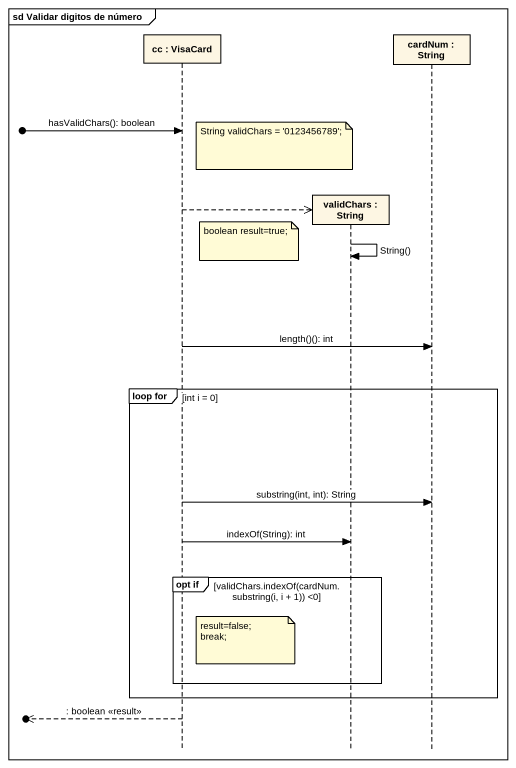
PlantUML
@startuml
mainframe sd Validar digitos de número
hide footbox
participant "cc : VisaCard" as cc
participant "validChars : String" as validChars
participant "cardNum : String" as cardNum

[o-> cc : hasValidChars(): boolean
note over validChars : String validChars = '0123456789';
cc -->> validChars **
note right of cc : boolean result=true;
validChars -> validChars : String()
cc -> cardNum : length()(): int
group loop for [int i = 0]
  cc -> cardNum : substring(int, int): String
  cc -> validChars : indexOf(String): int
  group opt if [validChars.indexOf(cardNum.substring(i, i + 1)) <0]
    note right of cc
      result=false;
      break;
    end note
  end
end
[o<<-- cc : : boolean <<result>>
@enduml
